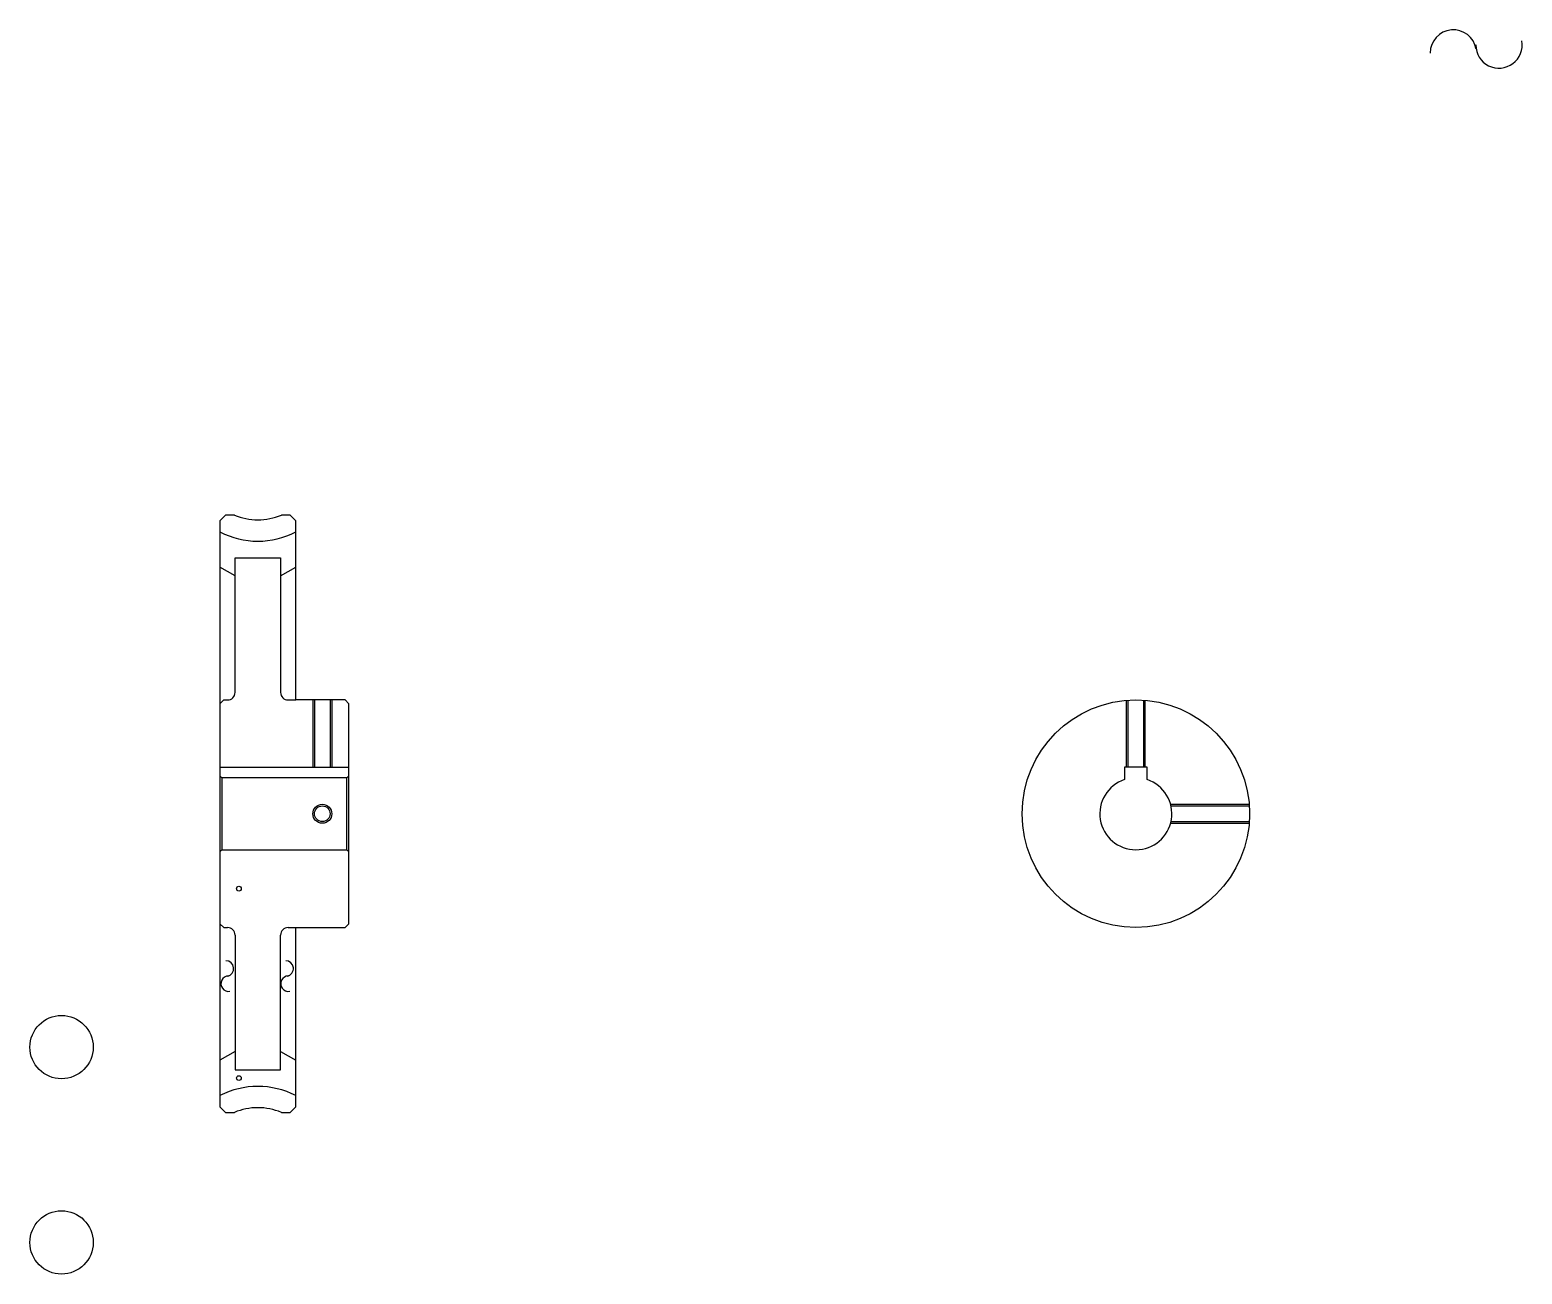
# Model space of a CAD drawing. Header units: metres. Extents: x 113 to 506, y 59 to 387.
import ezdxf

# ---------------------------------------------------------------- set-up
doc = ezdxf.new("R2010")
doc.units = ezdxf.units.M

msp = doc.modelspace()

# ---------------------------------------------------------------- linework, layer by layer
at = {"color": 4}
for p, q in [((166.933334, 242.762833), (162.933334, 245.072235)), ((178.933334, 247.572235), (178.933334, 212.072235)), ((178.933334, 242.762833), (182.933334, 245.072235)), ((180.933334, 210.072235), (182.933334, 210.072235)), ((162.933334, 192.372238), (196.933334, 192.372238)), ((196.933334, 190.072235), (196.433334, 189.572235)), ((162.933334, 170.072235), (163.433334, 170.572235)), ((196.933334, 170.072235), (196.433334, 170.572235)), ((180.933334, 150.072235), (182.933334, 150.072235)), ((178.933334, 112.572235), (178.933334, 148.072235)), ((166.933334, 117.381638), (162.933334, 115.072235)), ((178.933334, 117.381638), (182.933334, 115.072235))]:
    msp.add_line(p, q, dxfattribs=at)
for points in [[(166.733536, 258.822235), (164.433334, 258.822235), (162.933334, 257.322235), (162.933334, 170.072235)], [(179.133133, 101.322235), (181.433334, 101.322235), (182.933334, 102.822235), (182.933334, 150.072235), (195.933334, 150.072235), (196.933334, 151.072235), (196.933334, 209.072235), (195.933334, 210.072235), (182.933334, 210.072235), (182.933334, 257.322235), (181.433334, 258.822235), (179.133133, 258.822235)], [(166.933334, 212.072235), (166.933334, 247.572235), (178.933334, 247.572235)], [(162.933334, 209.072235), (163.933334, 210.072235), (164.933334, 210.072235)], [(187.433334, 210.072235), (187.433334, 192.372238)], [(187.868332, 210.072235), (187.868332, 192.372238)], [(191.998337, 210.072235), (191.998337, 192.372238)], [(192.433334, 210.072235), (192.433334, 192.372238)], [(401.988892, 192.372238), (401.988892, 209.967896)], [(402.423889, 192.372238), (402.423889, 210.001083)], [(406.553894, 192.372238), (406.553894, 210.001083)], [(406.988892, 192.372238), (406.988892, 209.967896)], [(162.933334, 190.072235), (163.433334, 189.572235), (163.433334, 170.572235), (196.433334, 170.572235), (196.433334, 189.572235), (163.433334, 189.572235)], [(407.488892, 189.086121), (407.488892, 192.372238), (401.488892, 192.372238), (401.488892, 189.086121)], [(413.654053, 182.572235), (434.384521, 182.572235)], [(413.761749, 182.137238), (434.417725, 182.137238)], [(413.654053, 177.572235), (434.384521, 177.572235)], [(413.761749, 178.007233), (434.417725, 178.007233)], [(162.933334, 170.072235), (162.933334, 102.822235), (164.433334, 101.322235), (166.733536, 101.322235)], [(162.933334, 151.072235), (163.933334, 150.072235), (164.933334, 150.072235)], [(166.933334, 148.072235), (166.933334, 112.572235), (178.933334, 112.572235)]]:
    msp.add_lwpolyline(points, dxfattribs=at)
for centre, radius in [((404.488892, 180.072235), 30), ((189.933334, 180.072235), 2.065)]:
    msp.add_circle(centre, radius, dxfattribs=at)
at = {"color": 7}
msp.add_circle((189.933334, 180.072235), 2.5, dxfattribs=at)
at = {"color": 5}
for centre, radius in [((167.933334, 160.322235), 0.626667), ((121.155556, 118.544456), 8.355556), ((167.933334, 110.384735), 0.626667), ((121.155556, 67.044456), 8.355556)]:
    msp.add_circle(centre, radius, dxfattribs=at)
at = {"color": 7}
for centre, radius, start, end in [((488.225555, 380.641663), 6.11, 10, 180), ((500.259888, 382.763672), 6.11, 180, 10), ((164.52211, 139.285568), 2.036667, 280, 90), ((180.28212, 139.285568), 2.036667, 280, 90), ((165.229446, 135.274109), 2.036667, 90, 280), ((180.989441, 135.274109), 2.036667, 90, 280)]:
    msp.add_arc(centre, radius, start, end, dxfattribs=at)
at = {"color": 4}
for centre, radius, start, end in [((172.933334, 273.572235), 16, 247.20175188, 292.79824812), ((172.933334, 273.572235), 21.625, 242.45612488, 297.54387512), ((164.933334, 212.072235), 2, 270, 0), ((180.933334, 212.072235), 2, 180, 270), ((404.488892, 180.072235), 9.5, 108.40848033, 71.59151967), ((164.933334, 148.072235), 2, 0, 90), ((180.933334, 148.072235), 2, 90, 180), ((172.933334, 86.572235), 21.625, 62.45612488, 117.54387512), ((172.933334, 86.572235), 16, 67.20175188, 112.79824812)]:
    msp.add_arc(centre, radius, start, end, dxfattribs=at)

doc.saveas('drawing.dxf')
